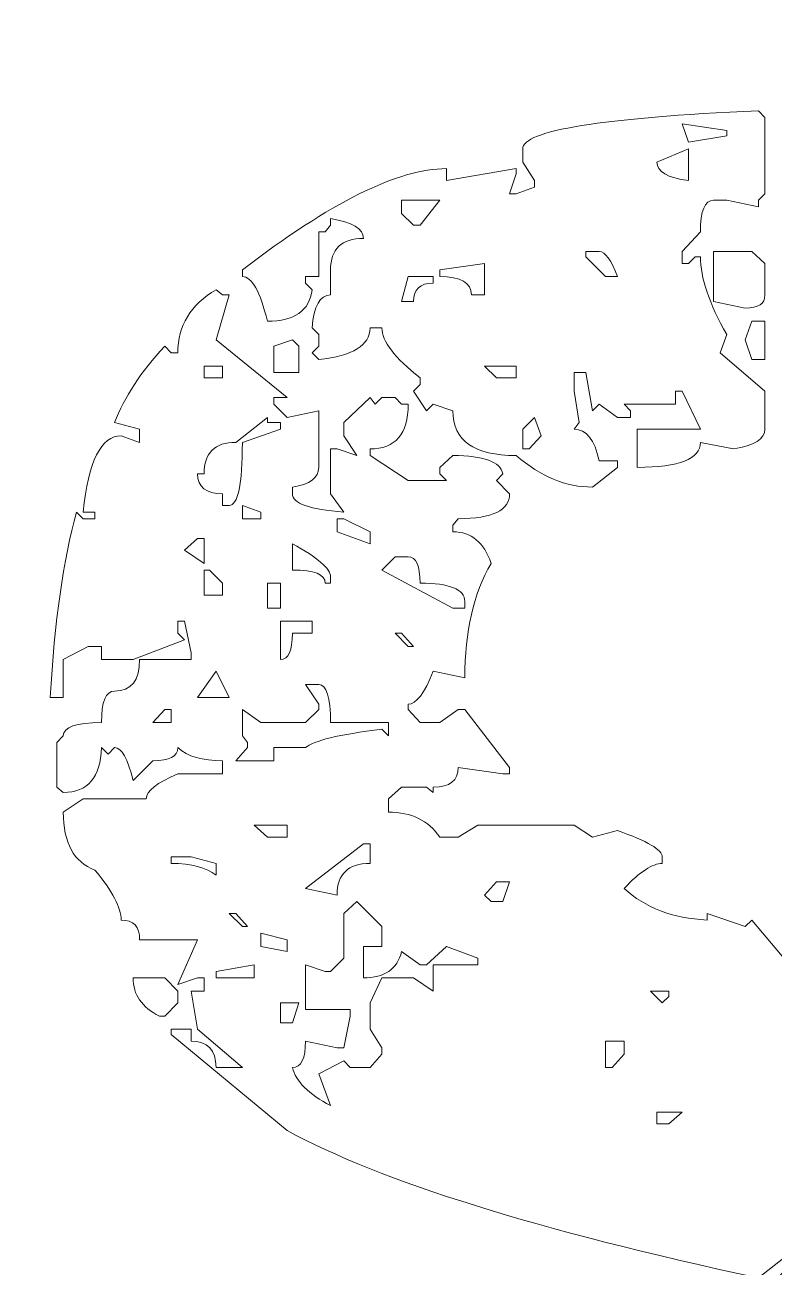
# Model space of a CAD drawing. Header units: centimetres. Extents: x -162 to 162, y -134 to 134.
# Drawn here: x 49.785 to 50.0482, y -28.6827 to -28.2461 of the extents above; entities that cross this region are included whole.
import ezdxf

# ---------------------------------------------------------------- set-up
doc = ezdxf.new("R2010")
doc.units = ezdxf.units.CM
doc.header["$MEASUREMENT"] = 0
doc.layers.add('Capa 1', color=7, linetype='Continuous')
doc.layers.add('GUIDE', color=7, linetype='Continuous')

msp = doc.modelspace()

# ---------------------------------------------------------------- linework, layer by layer
at = {"layer": 'Capa 1', "lineweight": 9}
msp.add_open_spline([(39.49747, -30.2568), (39.49747, -30.2568), (49.20983, -30.2568), (49.20983, -30.2568), (49.20983, -30.2568), (49.20983, -29.8733), (49.20983, -29.8733), (49.20983, -29.8733), (50.06557, -29.8733), (50.06557, -29.8733), (50.06557, -29.8733), (50.06557, -30.16273), (50.06557, -30.16273), (50.12111, -30.14571), (50.17578, -30.12685), (50.22953, -30.10445), (50.47505, -30.00412), (50.73761, -29.95215), (51.00284, -29.95215), (51.00284, -29.95215), (51.43026, -29.95215), (51.43026, -29.95215), (51.43026, -29.95215), (50.92846, -26.84015), (50.92846, -26.84015), (50.92846, -26.84015), (37.81558, -26.84015), (37.81558, -26.84015), (37.81558, -26.84015), (37.31378, -29.95215), (37.31378, -29.95215), (37.31378, -29.95215), (37.7412, -29.95215), (37.7412, -29.95215), (38.00647, -29.95215), (38.26899, -30.00412), (38.51453, -30.10445), (38.55574, -30.12147), (38.59783, -30.13674), (38.64084, -30.15017), (38.64084, -30.15017), (38.64084, -29.8733), (38.64084, -29.8733), (38.64084, -29.8733), (39.49747, -29.8733), (39.49747, -29.8733), (39.49747, -29.8733), (39.49747, -30.2568), (39.49747, -30.2568)], degree=3, knots=[0, 0, 0, 0, 0.0625, 0.0625, 0.0625, 0.125, 0.125, 0.125, 0.1875, 0.1875, 0.1875, 0.25, 0.25, 0.25, 0.3125, 0.3125, 0.3125, 0.375, 0.375, 0.375, 0.4375, 0.4375, 0.4375, 0.5, 0.5, 0.5, 0.5625, 0.5625, 0.5625, 0.625, 0.625, 0.625, 0.6875, 0.6875, 0.6875, 0.75, 0.75, 0.75, 0.8125, 0.8125, 0.8125, 0.875, 0.875, 0.875, 0.9375, 0.9375, 0.9375, 1, 1, 1, 1], dxfattribs=at)
at = {"layer": 'Capa 1', "color": 2, "lineweight": 9}
for points, knots in [([(49.98437, -28.40859), (49.97512, -28.40859), (49.96618, -28.40489), (49.95755, -28.39749), (49.94276, -28.39749), (49.93536, -28.39225), (49.93536, -28.38177), (49.93536, -28.38177), (49.92842, -28.37945), (49.92842, -28.37945), (49.92842, -28.37945), (49.92611, -28.38177), (49.92611, -28.38177), (49.92611, -28.38177), (49.92148, -28.37483), (49.92148, -28.37483), (49.92148, -28.37483), (49.9238, -28.37252), (49.9238, -28.37252), (49.9238, -28.37252), (49.9238, -28.37021), (49.9238, -28.37021), (49.91486, -28.36312), (49.91039, -28.35726), (49.91039, -28.35263), (49.91039, -28.35263), (49.90622, -28.35263), (49.90622, -28.35263), (49.90622, -28.3588), (49.90021, -28.3625), (49.88819, -28.36373), (49.88819, -28.36373), (49.88588, -28.36142), (49.88588, -28.36142), (49.88588, -28.36142), (49.88819, -28.35911), (49.88819, -28.35911), (49.88819, -28.35911), (49.88819, -28.35495), (49.88819, -28.35495), (49.88819, -28.35495), (49.88588, -28.35263), (49.88588, -28.35263), (49.8865, -28.34493), (49.88865, -28.34107), (49.89235, -28.34107), (49.89235, -28.34107), (49.89235, -28.33229), (49.89235, -28.33229), (49.89235, -28.32489), (49.89621, -28.32119), (49.90391, -28.32119), (49.90391, -28.3178), (49.90006, -28.31549), (49.89235, -28.31425), (49.89235, -28.31425), (49.89235, -28.31657), (49.89235, -28.31657), (49.89235, -28.31657), (49.8905, -28.31888), (49.8905, -28.31888), (49.8905, -28.31888), (49.88819, -28.31888), (49.88819, -28.31888), (49.88819, -28.31888), (49.88819, -28.3346), (49.88819, -28.3346), (49.88819, -28.3346), (49.88357, -28.3346), (49.88357, -28.3346), (49.88357, -28.3346), (49.88357, -28.33691), (49.88357, -28.33691), (49.88357, -28.33691), (49.88588, -28.33922), (49.88588, -28.33922), (49.88495, -28.34662), (49.87971, -28.35032), (49.87016, -28.35032), (49.86769, -28.33984), (49.86476, -28.3346), (49.86137, -28.3346), (49.86137, -28.3346), (49.86137, -28.33229), (49.86137, -28.33229), (49.8922, -28.30855), (49.91609, -28.29668), (49.93304, -28.29668), (49.93304, -28.29668), (49.93304, -28.30084), (49.93304, -28.30084), (49.93304, -28.30084), (49.95755, -28.29668), (49.95755, -28.29668), (49.95755, -28.29668), (49.95755, -28.29853), (49.95755, -28.29853), (49.95755, -28.29853), (49.95524, -28.30547), (49.95524, -28.30547), (49.95524, -28.30547), (49.95755, -28.30547), (49.95755, -28.30547), (49.95755, -28.30547), (49.96403, -28.30316), (49.96403, -28.30316), (49.96403, -28.30316), (49.96403, -28.30084), (49.96403, -28.30084), (49.96403, -28.30084), (49.95986, -28.29437), (49.95986, -28.29437), (49.95986, -28.29437), (49.95986, -28.28975), (49.95986, -28.28975), (49.95986, -28.28327), (49.98745, -28.2788), (50.04264, -28.27634), (50.04264, -28.27634), (50.04495, -28.27865), (50.04495, -28.27865), (50.04495, -28.27865), (50.04495, -28.30547), (50.04495, -28.30547), (50.04495, -28.30547), (50.04264, -28.30778), (50.04264, -28.30778), (50.04264, -28.30778), (50.04264, -28.31009), (50.04264, -28.31009), (50.04264, -28.31009), (50.03154, -28.30778), (50.03154, -28.30778), (50.03154, -28.30778), (50.02691, -28.30778), (50.02691, -28.30778), (50.02383, -28.30778), (50.02229, -28.31148), (50.02229, -28.31888), (50.02229, -28.31888), (50.01582, -28.32581), (50.01582, -28.32581), (50.01582, -28.32581), (50.01582, -28.32998), (50.01582, -28.32998), (50.01582, -28.32998), (50.01813, -28.32998), (50.01813, -28.32998), (50.01813, -28.32998), (50.02044, -28.32766), (50.02044, -28.32766), (50.02044, -28.32766), (50.02229, -28.32766), (50.02229, -28.32766), (50.02229, -28.33506), (50.02537, -28.34416), (50.03154, -28.35495), (50.03154, -28.35495), (50.02923, -28.36142), (50.02923, -28.36142), (50.02923, -28.36142), (50.04495, -28.37483), (50.04495, -28.37483), (50.04495, -28.37483), (50.04495, -28.38824), (50.04495, -28.38824), (50.04495, -28.39163), (50.04125, -28.39394), (50.03385, -28.39518), (50.03385, -28.39518), (50.02229, -28.39286), (50.02229, -28.39286), (50.02229, -28.39872), (50.01489, -28.40165), (50.00009, -28.40165), (50.00009, -28.40165), (50.00009, -28.38824), (50.00009, -28.38824), (50.00009, -28.38824), (50.02229, -28.38824), (50.02229, -28.38824), (50.02229, -28.38824), (50.01582, -28.37483), (50.01582, -28.37483), (50.01582, -28.37483), (50.0135, -28.37483), (50.0135, -28.37483), (50.0135, -28.37483), (50.0135, -28.37945), (50.0135, -28.37945), (50.0135, -28.37945), (49.99547, -28.37945), (49.99547, -28.37945), (49.99547, -28.37945), (49.99778, -28.38177), (49.99778, -28.38177), (49.99778, -28.38177), (49.99778, -28.38408), (49.99778, -28.38408), (49.99778, -28.38408), (49.99316, -28.38408), (49.99316, -28.38408), (49.99316, -28.38408), (49.98668, -28.37945), (49.98668, -28.37945), (49.98668, -28.37945), (49.98437, -28.38177), (49.98437, -28.38177), (49.98437, -28.38177), (49.98206, -28.36836), (49.98206, -28.36836), (49.98206, -28.36836), (49.9779, -28.36836), (49.9779, -28.36836), (49.9779, -28.36836), (49.9779, -28.37483), (49.9779, -28.37483), (49.9779, -28.37483), (49.97975, -28.38593), (49.97975, -28.38593), (49.97975, -28.38593), (49.9779, -28.38824), (49.9779, -28.38824), (49.98221, -28.38824), (49.98514, -28.39194), (49.98668, -28.39934), (49.98668, -28.39934), (49.99316, -28.39934), (49.99316, -28.39934), (49.99316, -28.39934), (49.99316, -28.40165), (49.99316, -28.40165), (49.99316, -28.40165), (49.98437, -28.40859), (49.98437, -28.40859)], [0, 0, 0, 0, 0.012821, 0.012821, 0.012821, 0.025641, 0.025641, 0.025641, 0.038462, 0.038462, 0.038462, 0.051282, 0.051282, 0.051282, 0.064103, 0.064103, 0.064103, 0.076923, 0.076923, 0.076923, 0.089744, 0.089744, 0.089744, 0.102564, 0.102564, 0.102564, 0.115385, 0.115385, 0.115385, 0.128205, 0.128205, 0.128205, 0.141026, 0.141026, 0.141026, 0.153846, 0.153846, 0.153846, 0.166667, 0.166667, 0.166667, 0.179487, 0.179487, 0.179487, 0.192308, 0.192308, 0.192308, 0.205128, 0.205128, 0.205128, 0.217949, 0.217949, 0.217949, 0.230769, 0.230769, 0.230769, 0.24359, 0.24359, 0.24359, 0.25641, 0.25641, 0.25641, 0.269231, 0.269231, 0.269231, 0.282051, 0.282051, 0.282051, 0.294872, 0.294872, 0.294872, 0.307692, 0.307692, 0.307692, 0.320513, 0.320513, 0.320513, 0.333333, 0.333333, 0.333333, 0.346154, 0.346154, 0.346154, 0.358974, 0.358974, 0.358974, 0.371795, 0.371795, 0.371795, 0.384615, 0.384615, 0.384615, 0.397436, 0.397436, 0.397436, 0.410256, 0.410256, 0.410256, 0.423077, 0.423077, 0.423077, 0.435897, 0.435897, 0.435897, 0.448718, 0.448718, 0.448718, 0.461538, 0.461538, 0.461538, 0.474359, 0.474359, 0.474359, 0.487179, 0.487179, 0.487179, 0.5, 0.5, 0.5, 0.512821, 0.512821, 0.512821, 0.525641, 0.525641, 0.525641, 0.538462, 0.538462, 0.538462, 0.551282, 0.551282, 0.551282, 0.564103, 0.564103, 0.564103, 0.576923, 0.576923, 0.576923, 0.589744, 0.589744, 0.589744, 0.602564, 0.602564, 0.602564, 0.615385, 0.615385, 0.615385, 0.628205, 0.628205, 0.628205, 0.641026, 0.641026, 0.641026, 0.653846, 0.653846, 0.653846, 0.666667, 0.666667, 0.666667, 0.679487, 0.679487, 0.679487, 0.692308, 0.692308, 0.692308, 0.705128, 0.705128, 0.705128, 0.717949, 0.717949, 0.717949, 0.730769, 0.730769, 0.730769, 0.74359, 0.74359, 0.74359, 0.75641, 0.75641, 0.75641, 0.769231, 0.769231, 0.769231, 0.782051, 0.782051, 0.782051, 0.794872, 0.794872, 0.794872, 0.807692, 0.807692, 0.807692, 0.820513, 0.820513, 0.820513, 0.833333, 0.833333, 0.833333, 0.846154, 0.846154, 0.846154, 0.858974, 0.858974, 0.858974, 0.871795, 0.871795, 0.871795, 0.884615, 0.884615, 0.884615, 0.897436, 0.897436, 0.897436, 0.910256, 0.910256, 0.910256, 0.923077, 0.923077, 0.923077, 0.935897, 0.935897, 0.935897, 0.948718, 0.948718, 0.948718, 0.961538, 0.961538, 0.961538, 0.974359, 0.974359, 0.974359, 0.987179, 0.987179, 0.987179, 1, 1, 1, 1]), ([(50.03154, -28.28512), (50.03154, -28.28512), (50.03154, -28.28327), (50.03154, -28.28327), (50.03154, -28.28327), (50.01582, -28.28096), (50.01582, -28.28096), (50.01582, -28.28096), (50.01813, -28.28743), (50.01813, -28.28743), (50.01813, -28.28743), (50.03154, -28.28512), (50.03154, -28.28512)], [0, 0, 0, 0, 0.25, 0.25, 0.25, 0.5, 0.5, 0.5, 0.75, 0.75, 0.75, 1, 1, 1, 1]), ([(50.01813, -28.30084), (50.01813, -28.30084), (50.01813, -28.28975), (50.01813, -28.28975), (50.01813, -28.28975), (50.00703, -28.29437), (50.00703, -28.29437), (50.00703, -28.29776), (50.01073, -28.29992), (50.01813, -28.30084)], [0, 0, 0, 0, 0.333333, 0.333333, 0.333333, 0.666667, 0.666667, 0.666667, 1, 1, 1, 1]), ([(49.93073, -28.30778), (49.93073, -28.30778), (49.91732, -28.30778), (49.91732, -28.30778), (49.91732, -28.30778), (49.91732, -28.3124), (49.91732, -28.3124), (49.91732, -28.3124), (49.92148, -28.31657), (49.92148, -28.31657), (49.92148, -28.31657), (49.9238, -28.31657), (49.9238, -28.31657), (49.9238, -28.31657), (49.93073, -28.30778), (49.93073, -28.30778)], [0, 0, 0, 0, 0.2, 0.2, 0.2, 0.4, 0.4, 0.4, 0.6, 0.6, 0.6, 0.8, 0.8, 0.8, 1, 1, 1, 1]), ([(49.99316, -28.3346), (49.991, -28.32874), (49.98884, -28.32581), (49.98668, -28.32581), (49.98668, -28.32581), (49.98206, -28.32581), (49.98206, -28.32581), (49.98206, -28.32581), (49.98206, -28.32766), (49.98206, -28.32766), (49.98206, -28.32766), (49.989, -28.3346), (49.989, -28.3346), (49.989, -28.3346), (49.99316, -28.3346), (49.99316, -28.3346)], [0, 0, 0, 0, 0.2, 0.2, 0.2, 0.4, 0.4, 0.4, 0.6, 0.6, 0.6, 0.8, 0.8, 0.8, 1, 1, 1, 1]), ([(50.03801, -28.3457), (50.03801, -28.3457), (50.02691, -28.34339), (50.02691, -28.34339), (50.02691, -28.34339), (50.02691, -28.32581), (50.02691, -28.32581), (50.02691, -28.32581), (50.04032, -28.32581), (50.04032, -28.32581), (50.04032, -28.32581), (50.04495, -28.32998), (50.04495, -28.32998), (50.04495, -28.32998), (50.04495, -28.34107), (50.04495, -28.34107), (50.04495, -28.34416), (50.04264, -28.3457), (50.03801, -28.3457)], [0, 0, 0, 0, 0.166667, 0.166667, 0.166667, 0.333333, 0.333333, 0.333333, 0.5, 0.5, 0.5, 0.666667, 0.666667, 0.666667, 0.833333, 0.833333, 0.833333, 1, 1, 1, 1]), ([(49.94645, -28.34107), (49.94645, -28.34107), (49.94645, -28.32998), (49.94645, -28.32998), (49.94645, -28.32998), (49.93073, -28.33229), (49.93073, -28.33229), (49.93073, -28.33229), (49.93073, -28.3346), (49.93073, -28.3346), (49.93813, -28.3346), (49.94183, -28.33676), (49.94183, -28.34107), (49.94183, -28.34107), (49.94645, -28.34107), (49.94645, -28.34107)], [0, 0, 0, 0, 0.2, 0.2, 0.2, 0.4, 0.4, 0.4, 0.6, 0.6, 0.6, 0.8, 0.8, 0.8, 1, 1, 1, 1]), ([(49.92148, -28.34339), (49.92148, -28.33907), (49.9238, -28.33691), (49.92842, -28.33691), (49.92842, -28.33691), (49.92842, -28.3346), (49.92842, -28.3346), (49.92842, -28.3346), (49.91963, -28.3346), (49.91963, -28.3346), (49.91963, -28.3346), (49.91732, -28.34339), (49.91732, -28.34339), (49.91732, -28.34339), (49.92148, -28.34339), (49.92148, -28.34339)], [0, 0, 0, 0, 0.2, 0.2, 0.2, 0.4, 0.4, 0.4, 0.6, 0.6, 0.6, 0.8, 0.8, 0.8, 1, 1, 1, 1]), ([(50.06946, -28.93943), (50.06946, -28.93943), (50.06714, -28.93712), (50.06714, -28.93712), (50.06714, -28.93712), (50.06714, -28.82753), (50.06714, -28.82753), (50.06714, -28.82414), (50.08518, -28.82105), (50.12125, -28.81828), (50.1197, -28.82383), (50.11446, -28.82768), (50.10552, -28.82984), (50.10552, -28.82984), (50.09627, -28.82753), (50.09627, -28.82753), (50.09627, -28.82753), (50.09211, -28.82753), (50.09211, -28.82753), (50.09211, -28.82753), (50.09211, -28.83169), (50.09211, -28.83169), (50.09211, -28.83169), (50.11662, -28.83169), (50.11662, -28.83169), (50.11662, -28.83169), (50.11662, -28.82753), (50.11662, -28.82753), (50.11662, -28.82753), (50.13234, -28.82753), (50.13234, -28.82753), (50.13234, -28.82753), (50.13003, -28.81643), (50.13003, -28.81643), (50.15253, -28.8004), (50.16379, -28.78761), (50.16379, -28.77805), (50.16379, -28.77805), (50.16564, -28.76695), (50.16564, -28.76695), (50.16564, -28.76695), (50.16564, -28.75354), (50.16564, -28.75354), (50.16564, -28.72302), (50.12756, -28.70129), (50.05142, -28.68834), (50.05142, -28.68834), (50.04957, -28.68649), (50.04957, -28.68649), (50.04957, -28.68649), (50.05142, -28.68418), (50.05142, -28.68418), (50.05142, -28.68418), (50.05142, -28.67956), (50.05142, -28.67956), (50.05142, -28.67956), (50.04264, -28.68649), (50.04264, -28.68649), (49.96526, -28.66985), (49.91008, -28.65258), (49.87709, -28.6347), (49.87709, -28.6347), (49.8364, -28.60095), (49.8364, -28.60095), (49.8364, -28.60095), (49.8364, -28.5991), (49.8364, -28.5991), (49.8364, -28.5991), (49.84334, -28.5991), (49.84334, -28.5991), (49.84334, -28.5991), (49.84334, -28.60326), (49.84334, -28.60326), (49.84919, -28.60326), (49.85212, -28.60634), (49.85212, -28.61251), (49.85212, -28.61251), (49.86137, -28.61251), (49.86137, -28.61251), (49.86137, -28.61251), (49.84565, -28.5991), (49.84565, -28.5991), (49.84565, -28.5991), (49.84334, -28.58569), (49.84334, -28.58569), (49.84334, -28.58569), (49.84796, -28.58569), (49.84796, -28.58569), (49.84796, -28.58569), (49.84796, -28.58106), (49.84796, -28.58106), (49.84796, -28.58106), (49.84565, -28.58106), (49.84565, -28.58106), (49.84565, -28.58106), (49.83871, -28.58338), (49.83871, -28.58338), (49.83871, -28.58338), (49.84565, -28.56765), (49.84565, -28.56765), (49.84565, -28.56765), (49.8253, -28.56765), (49.8253, -28.56765), (49.8253, -28.56303), (49.82315, -28.56072), (49.81883, -28.56072), (49.81883, -28.5564), (49.81575, -28.55054), (49.80958, -28.54315), (49.80218, -28.54037), (49.79848, -28.53359), (49.79848, -28.5228), (49.79848, -28.5228), (49.80542, -28.51818), (49.80542, -28.51818), (49.80542, -28.51818), (49.82762, -28.51818), (49.82762, -28.51818), (49.82762, -28.5154), (49.83131, -28.51247), (49.83871, -28.50939), (49.83871, -28.50939), (49.85444, -28.50939), (49.85444, -28.50939), (49.85444, -28.50939), (49.85444, -28.50477), (49.85444, -28.50477), (49.84734, -28.50477), (49.8421, -28.50322), (49.83871, -28.50014), (49.83871, -28.50322), (49.83578, -28.50477), (49.82993, -28.50477), (49.82993, -28.50477), (49.82299, -28.5117), (49.82299, -28.5117), (49.82114, -28.504), (49.81898, -28.50014), (49.81652, -28.50014), (49.81652, -28.50014), (49.81421, -28.50245), (49.81421, -28.50245), (49.81421, -28.50245), (49.81189, -28.50014), (49.81189, -28.50014), (49.81159, -28.51062), (49.80712, -28.51586), (49.79848, -28.51586), (49.79848, -28.51586), (49.79617, -28.51401), (49.79617, -28.51401), (49.79617, -28.51401), (49.79617, -28.49829), (49.79617, -28.49829), (49.79617, -28.49829), (49.79848, -28.49598), (49.79848, -28.49598), (49.79848, -28.4929), (49.80295, -28.49136), (49.81189, -28.49136), (49.81189, -28.48396), (49.81343, -28.48026), (49.81652, -28.48026), (49.82237, -28.48026), (49.8253, -28.47656), (49.8253, -28.46916), (49.8253, -28.46916), (49.84334, -28.46916), (49.84334, -28.46916), (49.84334, -28.46916), (49.84334, -28.46685), (49.84334, -28.46685), (49.84334, -28.46685), (49.84103, -28.45575), (49.84103, -28.45575), (49.84103, -28.45575), (49.83871, -28.45575), (49.83871, -28.45575), (49.83871, -28.45575), (49.83871, -28.45991), (49.83871, -28.45991), (49.83871, -28.45991), (49.84103, -28.46222), (49.84103, -28.46222), (49.84103, -28.46222), (49.82299, -28.46916), (49.82299, -28.46916), (49.82299, -28.46916), (49.81189, -28.46916), (49.81189, -28.46916), (49.81189, -28.46916), (49.81189, -28.46454), (49.81189, -28.46454), (49.81189, -28.46454), (49.80727, -28.46454), (49.80727, -28.46454), (49.80727, -28.46454), (49.79848, -28.46916), (49.79848, -28.46916), (49.79848, -28.46916), (49.79848, -28.48257), (49.79848, -28.48257), (49.79848, -28.48257), (49.79386, -28.48257), (49.79386, -28.48257), (49.7954, -28.45575), (49.79848, -28.43402), (49.80311, -28.41737), (49.80311, -28.41737), (49.80542, -28.41968), (49.80542, -28.41968), (49.80542, -28.41968), (49.80958, -28.41968), (49.80958, -28.41968), (49.80958, -28.41968), (49.80958, -28.41737), (49.80958, -28.41737), (49.80958, -28.41737), (49.80542, -28.41737), (49.80542, -28.41737), (49.80727, -28.39949), (49.81174, -28.39055), (49.81883, -28.39055), (49.81883, -28.39055), (49.8253, -28.39286), (49.8253, -28.39286), (49.8253, -28.39286), (49.8253, -28.38824), (49.8253, -28.38824), (49.8253, -28.38824), (49.81652, -28.38593), (49.81652, -28.38593), (49.81991, -28.37699), (49.82577, -28.36805), (49.83409, -28.35911), (49.83409, -28.35911), (49.8364, -28.36142), (49.8364, -28.36142), (49.8364, -28.36142), (49.83871, -28.36142), (49.83871, -28.36142), (49.83871, -28.35186), (49.84318, -28.34446), (49.85212, -28.33922), (49.85212, -28.33922), (49.85444, -28.34107), (49.85444, -28.34107), (49.85444, -28.34107), (49.85675, -28.34107), (49.85675, -28.34107), (49.85675, -28.34107), (49.85212, -28.3568), (49.85212, -28.3568), (49.85212, -28.3568), (49.87709, -28.37714), (49.87709, -28.37714), (49.87709, -28.37714), (49.87247, -28.37714), (49.87247, -28.37714), (49.87247, -28.37714), (49.87247, -28.37945), (49.87247, -28.37945), (49.87247, -28.37945), (49.87709, -28.38408), (49.87709, -28.38408), (49.87709, -28.38408), (49.88819, -28.38177), (49.88819, -28.38177), (49.88819, -28.38177), (49.88819, -28.40165), (49.88819, -28.40165), (49.88819, -28.40535), (49.88511, -28.40766), (49.87894, -28.40859), (49.87894, -28.40859), (49.87894, -28.4109), (49.87894, -28.4109), (49.87894, -28.41429), (49.88495, -28.41645), (49.89698, -28.41737), (49.89698, -28.41737), (49.89235, -28.4109), (49.89235, -28.4109), (49.89235, -28.4109), (49.89235, -28.39518), (49.89235, -28.39518), (49.89235, -28.39518), (49.89466, -28.39518), (49.89466, -28.39518), (49.89466, -28.39518), (49.9016, -28.39749), (49.9016, -28.39749), (49.9016, -28.39749), (49.89698, -28.39055), (49.89698, -28.39055), (49.89698, -28.39055), (49.89698, -28.38593), (49.89698, -28.38593), (49.89698, -28.38593), (49.90622, -28.37714), (49.90622, -28.37714), (49.90622, -28.37714), (49.90807, -28.37945), (49.90807, -28.37945), (49.90807, -28.37945), (49.91039, -28.37714), (49.91039, -28.37714), (49.91039, -28.37714), (49.91501, -28.37714), (49.91501, -28.37714), (49.91501, -28.37714), (49.91732, -28.37945), (49.91732, -28.37945), (49.91732, -28.37945), (49.91963, -28.37945), (49.91963, -28.37945), (49.91963, -28.38993), (49.91516, -28.39518), (49.90622, -28.39518), (49.90622, -28.39518), (49.90622, -28.39749), (49.90622, -28.39749), (49.90622, -28.39749), (49.91963, -28.40627), (49.91963, -28.40627), (49.91963, -28.40627), (49.93304, -28.40627), (49.93304, -28.40627), (49.93304, -28.40627), (49.93073, -28.40396), (49.93073, -28.40396), (49.93073, -28.40396), (49.93073, -28.40165), (49.93073, -28.40165), (49.93073, -28.40165), (49.93536, -28.39749), (49.93536, -28.39749), (49.94615, -28.39749), (49.952, -28.39965), (49.95293, -28.40396), (49.95293, -28.40396), (49.95062, -28.40627), (49.95062, -28.40627), (49.95062, -28.40627), (49.95524, -28.4109), (49.95524, -28.4109), (49.95524, -28.41675), (49.94923, -28.41968), (49.93721, -28.41968), (49.93721, -28.41968), (49.93536, -28.422), (49.93536, -28.422), (49.93536, -28.422), (49.93536, -28.42431), (49.93536, -28.42431), (49.94183, -28.42431), (49.9463, -28.42801), (49.94877, -28.43541), (49.9426, -28.44589), (49.93952, -28.4593), (49.93952, -28.47563), (49.93952, -28.47563), (49.92842, -28.47332), (49.92842, -28.47332), (49.92534, -28.48103), (49.92241, -28.48488), (49.91963, -28.48488), (49.91963, -28.48488), (49.91963, -28.48673), (49.91963, -28.48673), (49.91963, -28.48673), (49.9238, -28.49136), (49.9238, -28.49136), (49.9238, -28.49136), (49.93073, -28.49136), (49.93073, -28.49136), (49.93073, -28.49136), (49.93721, -28.48673), (49.93721, -28.48673), (49.93721, -28.48673), (49.93952, -28.48673), (49.93952, -28.48673), (49.93952, -28.48673), (49.95524, -28.50708), (49.95524, -28.50708), (49.95524, -28.50708), (49.95524, -28.50939), (49.95524, -28.50939), (49.95524, -28.50939), (49.95293, -28.50939), (49.95293, -28.50939), (49.95293, -28.50939), (49.93721, -28.50708), (49.93721, -28.50708), (49.93721, -28.5117), (49.93428, -28.51401), (49.92842, -28.51401), (49.92842, -28.51401), (49.92842, -28.51586), (49.92842, -28.51586), (49.92842, -28.51586), (49.92611, -28.51401), (49.92611, -28.51401), (49.92611, -28.51401), (49.91732, -28.51401), (49.91732, -28.51401), (49.91732, -28.51401), (49.9127, -28.51818), (49.9127, -28.51818), (49.9127, -28.51818), (49.9127, -28.5228), (49.9127, -28.5228), (49.92071, -28.5228), (49.92672, -28.52573), (49.93073, -28.53159), (49.93073, -28.53159), (49.93721, -28.53159), (49.93721, -28.53159), (49.93721, -28.53159), (49.94414, -28.52742), (49.94414, -28.52742), (49.94414, -28.52742), (49.9779, -28.52742), (49.9779, -28.52742), (49.9779, -28.52742), (49.98437, -28.53159), (49.98437, -28.53159), (49.98437, -28.53159), (49.99316, -28.52927), (49.99316, -28.52927), (50.00364, -28.53297), (50.00888, -28.53606), (50.00888, -28.53852), (50.00888, -28.53852), (50.00888, -28.54083), (50.00888, -28.54083), (50.00549, -28.54083), (50.00102, -28.54376), (49.99547, -28.54962), (50.00287, -28.5564), (50.01258, -28.5601), (50.0246, -28.56072), (50.0246, -28.56072), (50.0246, -28.55841), (50.0246, -28.55841), (50.0246, -28.55841), (50.03801, -28.56303), (50.03801, -28.56303), (50.03801, -28.56303), (50.04032, -28.56072), (50.04032, -28.56072), (50.04032, -28.56072), (50.06298, -28.58754), (50.06298, -28.58754), (50.06606, -28.5786), (50.07192, -28.57413), (50.08055, -28.57413), (50.08055, -28.5692), (50.08579, -28.5655), (50.09627, -28.56303), (50.09627, -28.56303), (50.09627, -28.55841), (50.09627, -28.55841), (50.09627, -28.55841), (50.10552, -28.55841), (50.10552, -28.55841), (50.2427, -28.58153), (50.3113, -28.64364), (50.3113, -28.74476), (50.3113, -28.74476), (50.3113, -28.75354), (50.3113, -28.75354), (50.3113, -28.85743), (50.24409, -28.91862), (50.10968, -28.93712), (50.10968, -28.93712), (50.06946, -28.93943), (50.06946, -28.93943)], [0, 0, 0, 0, 0.006289, 0.006289, 0.006289, 0.012579, 0.012579, 0.012579, 0.018868, 0.018868, 0.018868, 0.025157, 0.025157, 0.025157, 0.031447, 0.031447, 0.031447, 0.037736, 0.037736, 0.037736, 0.044025, 0.044025, 0.044025, 0.050314, 0.050314, 0.050314, 0.056604, 0.056604, 0.056604, 0.062893, 0.062893, 0.062893, 0.069182, 0.069182, 0.069182, 0.075472, 0.075472, 0.075472, 0.081761, 0.081761, 0.081761, 0.08805, 0.08805, 0.08805, 0.09434, 0.09434, 0.09434, 0.100629, 0.100629, 0.100629, 0.106918, 0.106918, 0.106918, 0.113208, 0.113208, 0.113208, 0.119497, 0.119497, 0.119497, 0.125786, 0.125786, 0.125786, 0.132075, 0.132075, 0.132075, 0.138365, 0.138365, 0.138365, 0.144654, 0.144654, 0.144654, 0.150943, 0.150943, 0.150943, 0.157233, 0.157233, 0.157233, 0.163522, 0.163522, 0.163522, 0.169811, 0.169811, 0.169811, 0.176101, 0.176101, 0.176101, 0.18239, 0.18239, 0.18239, 0.188679, 0.188679, 0.188679, 0.194969, 0.194969, 0.194969, 0.201258, 0.201258, 0.201258, 0.207547, 0.207547, 0.207547, 0.213836, 0.213836, 0.213836, 0.220126, 0.220126, 0.220126, 0.226415, 0.226415, 0.226415, 0.232704, 0.232704, 0.232704, 0.238994, 0.238994, 0.238994, 0.245283, 0.245283, 0.245283, 0.251572, 0.251572, 0.251572, 0.257862, 0.257862, 0.257862, 0.264151, 0.264151, 0.264151, 0.27044, 0.27044, 0.27044, 0.27673, 0.27673, 0.27673, 0.283019, 0.283019, 0.283019, 0.289308, 0.289308, 0.289308, 0.295597, 0.295597, 0.295597, 0.301887, 0.301887, 0.301887, 0.308176, 0.308176, 0.308176, 0.314465, 0.314465, 0.314465, 0.320755, 0.320755, 0.320755, 0.327044, 0.327044, 0.327044, 0.333333, 0.333333, 0.333333, 0.339623, 0.339623, 0.339623, 0.345912, 0.345912, 0.345912, 0.352201, 0.352201, 0.352201, 0.358491, 0.358491, 0.358491, 0.36478, 0.36478, 0.36478, 0.371069, 0.371069, 0.371069, 0.377358, 0.377358, 0.377358, 0.383648, 0.383648, 0.383648, 0.389937, 0.389937, 0.389937, 0.396226, 0.396226, 0.396226, 0.402516, 0.402516, 0.402516, 0.408805, 0.408805, 0.408805, 0.415094, 0.415094, 0.415094, 0.421384, 0.421384, 0.421384, 0.427673, 0.427673, 0.427673, 0.433962, 0.433962, 0.433962, 0.440252, 0.440252, 0.440252, 0.446541, 0.446541, 0.446541, 0.45283, 0.45283, 0.45283, 0.459119, 0.459119, 0.459119, 0.465409, 0.465409, 0.465409, 0.471698, 0.471698, 0.471698, 0.477987, 0.477987, 0.477987, 0.484277, 0.484277, 0.484277, 0.490566, 0.490566, 0.490566, 0.496855, 0.496855, 0.496855, 0.503145, 0.503145, 0.503145, 0.509434, 0.509434, 0.509434, 0.515723, 0.515723, 0.515723, 0.522013, 0.522013, 0.522013, 0.528302, 0.528302, 0.528302, 0.534591, 0.534591, 0.534591, 0.540881, 0.540881, 0.540881, 0.54717, 0.54717, 0.54717, 0.553459, 0.553459, 0.553459, 0.559748, 0.559748, 0.559748, 0.566038, 0.566038, 0.566038, 0.572327, 0.572327, 0.572327, 0.578616, 0.578616, 0.578616, 0.584906, 0.584906, 0.584906, 0.591195, 0.591195, 0.591195, 0.597484, 0.597484, 0.597484, 0.603774, 0.603774, 0.603774, 0.610063, 0.610063, 0.610063, 0.616352, 0.616352, 0.616352, 0.622642, 0.622642, 0.622642, 0.628931, 0.628931, 0.628931, 0.63522, 0.63522, 0.63522, 0.641509, 0.641509, 0.641509, 0.647799, 0.647799, 0.647799, 0.654088, 0.654088, 0.654088, 0.660377, 0.660377, 0.660377, 0.666667, 0.666667, 0.666667, 0.672956, 0.672956, 0.672956, 0.679245, 0.679245, 0.679245, 0.685535, 0.685535, 0.685535, 0.691824, 0.691824, 0.691824, 0.698113, 0.698113, 0.698113, 0.704403, 0.704403, 0.704403, 0.710692, 0.710692, 0.710692, 0.716981, 0.716981, 0.716981, 0.72327, 0.72327, 0.72327, 0.72956, 0.72956, 0.72956, 0.735849, 0.735849, 0.735849, 0.742138, 0.742138, 0.742138, 0.748428, 0.748428, 0.748428, 0.754717, 0.754717, 0.754717, 0.761006, 0.761006, 0.761006, 0.767296, 0.767296, 0.767296, 0.773585, 0.773585, 0.773585, 0.779874, 0.779874, 0.779874, 0.786164, 0.786164, 0.786164, 0.792453, 0.792453, 0.792453, 0.798742, 0.798742, 0.798742, 0.805031, 0.805031, 0.805031, 0.811321, 0.811321, 0.811321, 0.81761, 0.81761, 0.81761, 0.823899, 0.823899, 0.823899, 0.830189, 0.830189, 0.830189, 0.836478, 0.836478, 0.836478, 0.842767, 0.842767, 0.842767, 0.849057, 0.849057, 0.849057, 0.855346, 0.855346, 0.855346, 0.861635, 0.861635, 0.861635, 0.867925, 0.867925, 0.867925, 0.874214, 0.874214, 0.874214, 0.880503, 0.880503, 0.880503, 0.886792, 0.886792, 0.886792, 0.893082, 0.893082, 0.893082, 0.899371, 0.899371, 0.899371, 0.90566, 0.90566, 0.90566, 0.91195, 0.91195, 0.91195, 0.918239, 0.918239, 0.918239, 0.924528, 0.924528, 0.924528, 0.930818, 0.930818, 0.930818, 0.937107, 0.937107, 0.937107, 0.943396, 0.943396, 0.943396, 0.949686, 0.949686, 0.949686, 0.955975, 0.955975, 0.955975, 0.962264, 0.962264, 0.962264, 0.968553, 0.968553, 0.968553, 0.974843, 0.974843, 0.974843, 0.981132, 0.981132, 0.981132, 0.987421, 0.987421, 0.987421, 0.993711, 0.993711, 0.993711, 1, 1, 1, 1]), ([(50.04495, -28.36373), (50.04495, -28.36373), (50.04032, -28.36373), (50.04032, -28.36373), (50.04032, -28.36373), (50.03801, -28.3568), (50.03801, -28.3568), (50.03801, -28.3568), (50.04032, -28.35032), (50.04032, -28.35032), (50.04032, -28.35032), (50.04495, -28.35032), (50.04495, -28.35032), (50.04495, -28.35032), (50.04495, -28.36373), (50.04495, -28.36373)], [0, 0, 0, 0, 0.2, 0.2, 0.2, 0.4, 0.4, 0.4, 0.6, 0.6, 0.6, 0.8, 0.8, 0.8, 1, 1, 1, 1]), ([(49.88125, -28.36836), (49.88125, -28.36836), (49.87247, -28.36836), (49.87247, -28.36836), (49.87247, -28.36836), (49.87247, -28.35911), (49.87247, -28.35911), (49.87247, -28.35911), (49.87894, -28.3568), (49.87894, -28.3568), (49.87894, -28.3568), (49.88125, -28.35911), (49.88125, -28.35911), (49.88125, -28.35911), (49.88125, -28.36836), (49.88125, -28.36836)], [0, 0, 0, 0, 0.2, 0.2, 0.2, 0.4, 0.4, 0.4, 0.6, 0.6, 0.6, 0.8, 0.8, 0.8, 1, 1, 1, 1]), ([(49.85444, -28.37021), (49.85444, -28.37021), (49.85444, -28.36604), (49.85444, -28.36604), (49.85444, -28.36604), (49.84796, -28.36604), (49.84796, -28.36604), (49.84796, -28.36604), (49.84796, -28.37021), (49.84796, -28.37021), (49.84796, -28.37021), (49.85444, -28.37021), (49.85444, -28.37021)], [0, 0, 0, 0, 0.25, 0.25, 0.25, 0.5, 0.5, 0.5, 0.75, 0.75, 0.75, 1, 1, 1, 1]), ([(49.95755, -28.37021), (49.95755, -28.37021), (49.95755, -28.36604), (49.95755, -28.36604), (49.95755, -28.36604), (49.94645, -28.36604), (49.94645, -28.36604), (49.94645, -28.36604), (49.95062, -28.37021), (49.95062, -28.37021), (49.95062, -28.37021), (49.95755, -28.37021), (49.95755, -28.37021)], [0, 0, 0, 0, 0.25, 0.25, 0.25, 0.5, 0.5, 0.5, 0.75, 0.75, 0.75, 1, 1, 1, 1]), ([(49.87478, -28.38824), (49.87478, -28.38824), (49.87478, -28.38593), (49.87478, -28.38593), (49.87478, -28.38593), (49.87016, -28.38593), (49.87016, -28.38593), (49.87016, -28.38593), (49.87016, -28.38408), (49.87016, -28.38408), (49.87016, -28.38408), (49.85906, -28.39286), (49.85906, -28.39286), (49.85166, -28.39286), (49.84796, -28.39656), (49.84796, -28.40396), (49.84796, -28.40396), (49.84565, -28.40396), (49.84565, -28.40396), (49.84565, -28.40859), (49.84858, -28.4109), (49.85444, -28.4109), (49.85444, -28.4109), (49.85444, -28.41506), (49.85444, -28.41506), (49.85444, -28.41506), (49.85675, -28.41506), (49.85675, -28.41506), (49.85983, -28.41506), (49.86137, -28.40766), (49.86137, -28.39286), (49.86137, -28.39286), (49.87478, -28.38824), (49.87478, -28.38824)], [0, 0, 0, 0, 0.090909, 0.090909, 0.090909, 0.181818, 0.181818, 0.181818, 0.272727, 0.272727, 0.272727, 0.363636, 0.363636, 0.363636, 0.454545, 0.454545, 0.454545, 0.545455, 0.545455, 0.545455, 0.636364, 0.636364, 0.636364, 0.727273, 0.727273, 0.727273, 0.818182, 0.818182, 0.818182, 0.909091, 0.909091, 0.909091, 1, 1, 1, 1]), ([(49.96634, -28.39055), (49.96634, -28.39055), (49.96403, -28.38408), (49.96403, -28.38408), (49.96403, -28.38408), (49.95986, -28.38824), (49.95986, -28.38824), (49.95986, -28.38824), (49.95986, -28.39518), (49.95986, -28.39518), (49.95986, -28.39518), (49.96218, -28.39518), (49.96218, -28.39518), (49.96218, -28.39518), (49.96634, -28.39055), (49.96634, -28.39055)], [0, 0, 0, 0, 0.2, 0.2, 0.2, 0.4, 0.4, 0.4, 0.6, 0.6, 0.6, 0.8, 0.8, 0.8, 1, 1, 1, 1]), ([(49.86784, -28.41968), (49.86784, -28.41968), (49.86784, -28.41737), (49.86784, -28.41737), (49.86784, -28.41737), (49.86137, -28.41506), (49.86137, -28.41506), (49.86137, -28.41506), (49.86137, -28.41968), (49.86137, -28.41968), (49.86137, -28.41968), (49.86784, -28.41968), (49.86784, -28.41968)], [0, 0, 0, 0, 0.25, 0.25, 0.25, 0.5, 0.5, 0.5, 0.75, 0.75, 0.75, 1, 1, 1, 1]), ([(49.90622, -28.42847), (49.90622, -28.42847), (49.90622, -28.42431), (49.90622, -28.42431), (49.90622, -28.42431), (49.89698, -28.41968), (49.89698, -28.41968), (49.89698, -28.41968), (49.89466, -28.41968), (49.89466, -28.41968), (49.89466, -28.41968), (49.89466, -28.42431), (49.89466, -28.42431), (49.89466, -28.42431), (49.90622, -28.42847), (49.90622, -28.42847)], [0, 0, 0, 0, 0.2, 0.2, 0.2, 0.4, 0.4, 0.4, 0.6, 0.6, 0.6, 0.8, 0.8, 0.8, 1, 1, 1, 1]), ([(49.84796, -28.43541), (49.84796, -28.43541), (49.84796, -28.42662), (49.84796, -28.42662), (49.84796, -28.42662), (49.84565, -28.42662), (49.84565, -28.42662), (49.84565, -28.42662), (49.84103, -28.43078), (49.84103, -28.43078), (49.84103, -28.43078), (49.84796, -28.43541), (49.84796, -28.43541)], [0, 0, 0, 0, 0.25, 0.25, 0.25, 0.5, 0.5, 0.5, 0.75, 0.75, 0.75, 1, 1, 1, 1]), ([(49.89235, -28.44234), (49.89235, -28.44234), (49.89235, -28.44003), (49.89235, -28.44003), (49.89235, -28.43725), (49.88788, -28.4334), (49.87894, -28.42847), (49.87894, -28.42847), (49.87894, -28.43772), (49.87894, -28.43772), (49.88665, -28.43772), (49.8905, -28.43926), (49.8905, -28.44234), (49.8905, -28.44234), (49.89235, -28.44234), (49.89235, -28.44234)], [0, 0, 0, 0, 0.2, 0.2, 0.2, 0.4, 0.4, 0.4, 0.6, 0.6, 0.6, 0.8, 0.8, 0.8, 1, 1, 1, 1]), ([(49.93952, -28.45113), (49.93952, -28.45113), (49.93952, -28.44881), (49.93952, -28.44881), (49.93952, -28.4445), (49.93428, -28.44234), (49.9238, -28.44234), (49.9238, -28.43618), (49.92241, -28.43309), (49.91963, -28.43309), (49.91963, -28.43309), (49.91501, -28.43309), (49.91501, -28.43309), (49.91501, -28.43309), (49.91039, -28.43772), (49.91039, -28.43772), (49.91039, -28.43772), (49.93536, -28.45113), (49.93536, -28.45113), (49.93536, -28.45113), (49.93952, -28.45113), (49.93952, -28.45113)], [0, 0, 0, 0, 0.142857, 0.142857, 0.142857, 0.285714, 0.285714, 0.285714, 0.428571, 0.428571, 0.428571, 0.571429, 0.571429, 0.571429, 0.714286, 0.714286, 0.714286, 0.857143, 0.857143, 0.857143, 1, 1, 1, 1]), ([(49.85444, -28.4465), (49.85444, -28.4465), (49.85444, -28.44234), (49.85444, -28.44234), (49.85444, -28.44234), (49.84981, -28.43772), (49.84981, -28.43772), (49.84981, -28.43772), (49.84796, -28.43772), (49.84796, -28.43772), (49.84796, -28.43772), (49.84796, -28.4465), (49.84796, -28.4465), (49.84796, -28.4465), (49.85444, -28.4465), (49.85444, -28.4465)], [0, 0, 0, 0, 0.2, 0.2, 0.2, 0.4, 0.4, 0.4, 0.6, 0.6, 0.6, 0.8, 0.8, 0.8, 1, 1, 1, 1]), ([(49.87478, -28.45113), (49.87478, -28.45113), (49.87478, -28.44234), (49.87478, -28.44234), (49.87478, -28.44234), (49.87016, -28.44234), (49.87016, -28.44234), (49.87016, -28.44234), (49.87016, -28.45113), (49.87016, -28.45113), (49.87016, -28.45113), (49.87478, -28.45113), (49.87478, -28.45113)], [0, 0, 0, 0, 0.25, 0.25, 0.25, 0.5, 0.5, 0.5, 0.75, 0.75, 0.75, 1, 1, 1, 1]), ([(49.88588, -28.45991), (49.88588, -28.45991), (49.88588, -28.45575), (49.88588, -28.45575), (49.88588, -28.45575), (49.87478, -28.45575), (49.87478, -28.45575), (49.87478, -28.45575), (49.87478, -28.46916), (49.87478, -28.46916), (49.87756, -28.46916), (49.87894, -28.46608), (49.87894, -28.45991), (49.87894, -28.45991), (49.88588, -28.45991), (49.88588, -28.45991)], [0, 0, 0, 0, 0.2, 0.2, 0.2, 0.4, 0.4, 0.4, 0.6, 0.6, 0.6, 0.8, 0.8, 0.8, 1, 1, 1, 1]), ([(49.92148, -28.46454), (49.92148, -28.46454), (49.91732, -28.45991), (49.91732, -28.45991), (49.91732, -28.45991), (49.91501, -28.45991), (49.91501, -28.45991), (49.91501, -28.45991), (49.91963, -28.46454), (49.91963, -28.46454), (49.91963, -28.46454), (49.92148, -28.46454), (49.92148, -28.46454)], [0, 0, 0, 0, 0.25, 0.25, 0.25, 0.5, 0.5, 0.5, 0.75, 0.75, 0.75, 1, 1, 1, 1]), ([(49.85675, -28.48257), (49.85675, -28.48257), (49.85212, -28.47332), (49.85212, -28.47332), (49.85212, -28.47332), (49.84565, -28.48257), (49.84565, -28.48257), (49.84565, -28.48257), (49.85675, -28.48257), (49.85675, -28.48257)], [0, 0, 0, 0, 0.333333, 0.333333, 0.333333, 0.666667, 0.666667, 0.666667, 1, 1, 1, 1]), ([(49.87247, -28.50477), (49.87247, -28.50477), (49.87247, -28.50014), (49.87247, -28.50014), (49.87247, -28.50014), (49.88357, -28.50014), (49.88357, -28.50014), (49.88634, -28.49768), (49.89528, -28.49552), (49.91039, -28.49367), (49.91039, -28.49367), (49.9127, -28.49598), (49.9127, -28.49598), (49.9127, -28.49598), (49.9127, -28.49136), (49.9127, -28.49136), (49.9127, -28.49136), (49.89235, -28.49136), (49.89235, -28.49136), (49.89235, -28.48242), (49.89097, -28.47795), (49.88819, -28.47795), (49.88819, -28.47795), (49.88357, -28.47795), (49.88357, -28.47795), (49.88357, -28.47795), (49.88819, -28.48488), (49.88819, -28.48488), (49.88819, -28.48488), (49.88819, -28.48673), (49.88819, -28.48673), (49.88819, -28.48673), (49.88357, -28.49136), (49.88357, -28.49136), (49.88357, -28.49136), (49.86784, -28.49136), (49.86784, -28.49136), (49.86784, -28.49136), (49.86137, -28.48673), (49.86137, -28.48673), (49.86137, -28.48673), (49.86137, -28.49598), (49.86137, -28.49598), (49.86137, -28.49598), (49.86322, -28.49829), (49.86322, -28.49829), (49.86322, -28.49829), (49.86322, -28.50014), (49.86322, -28.50014), (49.86322, -28.50014), (49.85906, -28.50477), (49.85906, -28.50477), (49.85906, -28.50477), (49.87247, -28.50477), (49.87247, -28.50477)], [0, 0, 0, 0, 0.055556, 0.055556, 0.055556, 0.111111, 0.111111, 0.111111, 0.166667, 0.166667, 0.166667, 0.222222, 0.222222, 0.222222, 0.277778, 0.277778, 0.277778, 0.333333, 0.333333, 0.333333, 0.388889, 0.388889, 0.388889, 0.444444, 0.444444, 0.444444, 0.5, 0.5, 0.5, 0.555556, 0.555556, 0.555556, 0.611111, 0.611111, 0.611111, 0.666667, 0.666667, 0.666667, 0.722222, 0.722222, 0.722222, 0.777778, 0.777778, 0.777778, 0.833333, 0.833333, 0.833333, 0.888889, 0.888889, 0.888889, 0.944444, 0.944444, 0.944444, 1, 1, 1, 1]), ([(49.8364, -28.49136), (49.8364, -28.49136), (49.8364, -28.48673), (49.8364, -28.48673), (49.8364, -28.48673), (49.83409, -28.48673), (49.83409, -28.48673), (49.83409, -28.48673), (49.82993, -28.49136), (49.82993, -28.49136), (49.82993, -28.49136), (49.8364, -28.49136), (49.8364, -28.49136)], [0, 0, 0, 0, 0.25, 0.25, 0.25, 0.5, 0.5, 0.5, 0.75, 0.75, 0.75, 1, 1, 1, 1]), ([(49.87709, -28.53159), (49.87709, -28.53159), (49.87709, -28.52742), (49.87709, -28.52742), (49.87709, -28.52742), (49.86553, -28.52742), (49.86553, -28.52742), (49.86553, -28.52742), (49.87016, -28.53159), (49.87016, -28.53159), (49.87016, -28.53159), (49.87709, -28.53159), (49.87709, -28.53159)], [0, 0, 0, 0, 0.25, 0.25, 0.25, 0.5, 0.5, 0.5, 0.75, 0.75, 0.75, 1, 1, 1, 1]), ([(49.89466, -28.55193), (49.89466, -28.54453), (49.89852, -28.54083), (49.90622, -28.54083), (49.90622, -28.54083), (49.90622, -28.5339), (49.90622, -28.5339), (49.90622, -28.5339), (49.90391, -28.5339), (49.90391, -28.5339), (49.90391, -28.5339), (49.88357, -28.54962), (49.88357, -28.54962), (49.88357, -28.54962), (49.89466, -28.55193), (49.89466, -28.55193)], [0, 0, 0, 0, 0.2, 0.2, 0.2, 0.4, 0.4, 0.4, 0.6, 0.6, 0.6, 0.8, 0.8, 0.8, 1, 1, 1, 1]), ([(49.85212, -28.545), (49.85212, -28.545), (49.85212, -28.54083), (49.85212, -28.54083), (49.85212, -28.54083), (49.84334, -28.53852), (49.84334, -28.53852), (49.84334, -28.53852), (49.8364, -28.53852), (49.8364, -28.53852), (49.8364, -28.53852), (49.8364, -28.54083), (49.8364, -28.54083), (49.84349, -28.54083), (49.84873, -28.54222), (49.85212, -28.545)], [0, 0, 0, 0, 0.2, 0.2, 0.2, 0.4, 0.4, 0.4, 0.6, 0.6, 0.6, 0.8, 0.8, 0.8, 1, 1, 1, 1]), ([(49.95293, -28.55424), (49.95293, -28.55424), (49.95524, -28.54731), (49.95524, -28.54731), (49.95524, -28.54731), (49.95062, -28.54731), (49.95062, -28.54731), (49.95062, -28.54731), (49.94645, -28.55193), (49.94645, -28.55193), (49.94645, -28.55193), (49.94877, -28.55424), (49.94877, -28.55424), (49.94877, -28.55424), (49.95293, -28.55424), (49.95293, -28.55424)], [0, 0, 0, 0, 0.2, 0.2, 0.2, 0.4, 0.4, 0.4, 0.6, 0.6, 0.6, 0.8, 0.8, 0.8, 1, 1, 1, 1]), ([(49.89235, -28.62592), (49.89235, -28.62592), (49.88819, -28.61482), (49.88819, -28.61482), (49.88819, -28.61482), (49.89698, -28.6102), (49.89698, -28.6102), (49.89698, -28.6102), (49.89929, -28.61251), (49.89929, -28.61251), (49.89929, -28.61251), (49.90622, -28.61251), (49.90622, -28.61251), (49.90622, -28.61251), (49.91039, -28.60788), (49.91039, -28.60788), (49.91039, -28.60788), (49.91039, -28.60557), (49.91039, -28.60557), (49.91039, -28.60557), (49.90622, -28.5991), (49.90622, -28.5991), (49.90622, -28.5991), (49.90622, -28.58985), (49.90622, -28.58985), (49.90622, -28.58985), (49.91039, -28.58106), (49.91039, -28.58106), (49.91039, -28.58106), (49.92148, -28.58106), (49.92148, -28.58106), (49.92148, -28.58106), (49.92842, -28.58569), (49.92842, -28.58569), (49.92842, -28.58569), (49.92842, -28.57644), (49.92842, -28.57644), (49.92842, -28.57644), (49.94414, -28.57644), (49.94414, -28.57644), (49.94414, -28.57644), (49.94414, -28.57413), (49.94414, -28.57413), (49.94414, -28.57413), (49.93304, -28.56997), (49.93304, -28.56997), (49.93304, -28.56997), (49.92611, -28.57644), (49.92611, -28.57644), (49.92611, -28.57644), (49.9238, -28.57644), (49.9238, -28.57644), (49.9238, -28.57644), (49.91732, -28.57182), (49.91732, -28.57182), (49.91578, -28.57798), (49.91131, -28.58106), (49.90391, -28.58106), (49.90391, -28.58106), (49.90391, -28.56997), (49.90391, -28.56997), (49.90391, -28.56997), (49.91039, -28.56997), (49.91039, -28.56997), (49.91039, -28.56997), (49.91039, -28.56303), (49.91039, -28.56303), (49.91039, -28.56303), (49.9016, -28.55424), (49.9016, -28.55424), (49.9016, -28.55424), (49.89698, -28.55841), (49.89698, -28.55841), (49.89698, -28.55841), (49.89698, -28.57413), (49.89698, -28.57413), (49.89698, -28.57413), (49.89235, -28.57875), (49.89235, -28.57875), (49.89235, -28.57875), (49.8905, -28.57875), (49.8905, -28.57875), (49.8905, -28.57875), (49.88357, -28.57644), (49.88357, -28.57644), (49.88357, -28.57644), (49.88357, -28.59216), (49.88357, -28.59216), (49.88357, -28.59216), (49.89929, -28.59216), (49.89929, -28.59216), (49.89929, -28.59216), (49.89929, -28.59447), (49.89929, -28.59447), (49.89929, -28.59447), (49.89698, -28.60557), (49.89698, -28.60557), (49.89698, -28.60557), (49.89466, -28.60557), (49.89466, -28.60557), (49.89466, -28.60557), (49.88357, -28.60326), (49.88357, -28.60326), (49.88357, -28.60942), (49.88203, -28.61251), (49.87894, -28.61251), (49.88018, -28.61744), (49.88465, -28.62191), (49.89235, -28.62592)], [0, 0, 0, 0, 0.027778, 0.027778, 0.027778, 0.055556, 0.055556, 0.055556, 0.083333, 0.083333, 0.083333, 0.111111, 0.111111, 0.111111, 0.138889, 0.138889, 0.138889, 0.166667, 0.166667, 0.166667, 0.194444, 0.194444, 0.194444, 0.222222, 0.222222, 0.222222, 0.25, 0.25, 0.25, 0.277778, 0.277778, 0.277778, 0.305556, 0.305556, 0.305556, 0.333333, 0.333333, 0.333333, 0.361111, 0.361111, 0.361111, 0.388889, 0.388889, 0.388889, 0.416667, 0.416667, 0.416667, 0.444444, 0.444444, 0.444444, 0.472222, 0.472222, 0.472222, 0.5, 0.5, 0.5, 0.527778, 0.527778, 0.527778, 0.555556, 0.555556, 0.555556, 0.583333, 0.583333, 0.583333, 0.611111, 0.611111, 0.611111, 0.638889, 0.638889, 0.638889, 0.666667, 0.666667, 0.666667, 0.694444, 0.694444, 0.694444, 0.722222, 0.722222, 0.722222, 0.75, 0.75, 0.75, 0.777778, 0.777778, 0.777778, 0.805556, 0.805556, 0.805556, 0.833333, 0.833333, 0.833333, 0.861111, 0.861111, 0.861111, 0.888889, 0.888889, 0.888889, 0.916667, 0.916667, 0.916667, 0.944444, 0.944444, 0.944444, 0.972222, 0.972222, 0.972222, 1, 1, 1, 1]), ([(49.86322, -28.56303), (49.86322, -28.56303), (49.85906, -28.55841), (49.85906, -28.55841), (49.85906, -28.55841), (49.85675, -28.55841), (49.85675, -28.55841), (49.85675, -28.55841), (49.86137, -28.56303), (49.86137, -28.56303), (49.86137, -28.56303), (49.86322, -28.56303), (49.86322, -28.56303)], [0, 0, 0, 0, 0.25, 0.25, 0.25, 0.5, 0.5, 0.5, 0.75, 0.75, 0.75, 1, 1, 1, 1]), ([(49.87709, -28.57182), (49.87709, -28.57182), (49.87709, -28.56765), (49.87709, -28.56765), (49.87709, -28.56765), (49.86784, -28.56534), (49.86784, -28.56534), (49.86784, -28.56534), (49.86784, -28.56997), (49.86784, -28.56997), (49.86784, -28.56997), (49.87709, -28.57182), (49.87709, -28.57182)], [0, 0, 0, 0, 0.25, 0.25, 0.25, 0.5, 0.5, 0.5, 0.75, 0.75, 0.75, 1, 1, 1, 1]), ([(49.86553, -28.58106), (49.86553, -28.58106), (49.86553, -28.57644), (49.86553, -28.57644), (49.86553, -28.57644), (49.85212, -28.57875), (49.85212, -28.57875), (49.85212, -28.57875), (49.85212, -28.58106), (49.85212, -28.58106), (49.85212, -28.58106), (49.86553, -28.58106), (49.86553, -28.58106)], [0, 0, 0, 0, 0.25, 0.25, 0.25, 0.5, 0.5, 0.5, 0.75, 0.75, 0.75, 1, 1, 1, 1]), ([(49.83409, -28.59447), (49.83409, -28.59447), (49.83224, -28.59447), (49.83224, -28.59447), (49.82607, -28.59139), (49.82299, -28.58692), (49.82299, -28.58106), (49.82299, -28.58106), (49.83409, -28.58106), (49.83409, -28.58106), (49.83409, -28.58106), (49.83871, -28.58569), (49.83871, -28.58569), (49.83871, -28.58569), (49.83871, -28.58985), (49.83871, -28.58985), (49.83871, -28.58985), (49.83409, -28.59447), (49.83409, -28.59447)], [0, 0, 0, 0, 0.166667, 0.166667, 0.166667, 0.333333, 0.333333, 0.333333, 0.5, 0.5, 0.5, 0.666667, 0.666667, 0.666667, 0.833333, 0.833333, 0.833333, 1, 1, 1, 1]), ([(50.00888, -28.58985), (50.00888, -28.58985), (50.01119, -28.58754), (50.01119, -28.58754), (50.01119, -28.58754), (50.01119, -28.58569), (50.01119, -28.58569), (50.01119, -28.58569), (50.00472, -28.58569), (50.00472, -28.58569), (50.00472, -28.58569), (50.00888, -28.58985), (50.00888, -28.58985)], [0, 0, 0, 0, 0.25, 0.25, 0.25, 0.5, 0.5, 0.5, 0.75, 0.75, 0.75, 1, 1, 1, 1]), ([(49.87894, -28.59679), (49.87894, -28.59679), (49.88125, -28.58985), (49.88125, -28.58985), (49.88125, -28.58985), (49.87478, -28.58985), (49.87478, -28.58985), (49.87478, -28.58985), (49.87478, -28.59679), (49.87478, -28.59679), (49.87478, -28.59679), (49.87894, -28.59679), (49.87894, -28.59679)], [0, 0, 0, 0, 0.25, 0.25, 0.25, 0.5, 0.5, 0.5, 0.75, 0.75, 0.75, 1, 1, 1, 1]), ([(49.99131, -28.61251), (49.99131, -28.61251), (49.99547, -28.60788), (49.99547, -28.60788), (49.99547, -28.60788), (49.99547, -28.60326), (49.99547, -28.60326), (49.99547, -28.60326), (49.989, -28.60326), (49.989, -28.60326), (49.989, -28.60326), (49.989, -28.61251), (49.989, -28.61251), (49.989, -28.61251), (49.99131, -28.61251), (49.99131, -28.61251)], [0, 0, 0, 0, 0.2, 0.2, 0.2, 0.4, 0.4, 0.4, 0.6, 0.6, 0.6, 0.8, 0.8, 0.8, 1, 1, 1, 1]), ([(50.01582, -28.62823), (50.01582, -28.62823), (50.00703, -28.62823), (50.00703, -28.62823), (50.00703, -28.62823), (50.00703, -28.63239), (50.00703, -28.63239), (50.00703, -28.63239), (50.01119, -28.63239), (50.01119, -28.63239), (50.01119, -28.63239), (50.01582, -28.62823), (50.01582, -28.62823)], [0, 0, 0, 0, 0.25, 0.25, 0.25, 0.5, 0.5, 0.5, 0.75, 0.75, 0.75, 1, 1, 1, 1])]:
    msp.add_open_spline(points, degree=3, knots=knots, dxfattribs=at)
at = {"layer": 'GUIDE', "lineweight": 9}
for points in [[(154.95614, -133.81955), (154.95614, -133.81955), (-18.51418, -133.81955), (-18.51418, -133.81955), (-18.51418, -133.81955), (-18.51418, 9.29968), (-18.51418, 9.29968), (-18.51418, 9.29968), (154.95614, 9.29968), (154.95614, 9.29968), (154.95614, 9.29968), (154.95614, -133.81955), (154.95614, -133.81955)], [(-18.43797, -133.74342), (-18.43797, -133.74342), (154.87992, -133.74342), (154.87992, -133.74342), (154.87992, -133.74342), (154.87992, 9.22355), (154.87992, 9.22355), (154.87992, 9.22355), (-18.43797, 9.22355), (-18.43797, 9.22355), (-18.43797, 9.22355), (-18.43797, -133.74342), (-18.43797, -133.74342)]]:
    msp.add_open_spline(points, degree=3, knots=[0, 0, 0, 0, 0.25, 0.25, 0.25, 0.5, 0.5, 0.5, 0.75, 0.75, 0.75, 1, 1, 1, 1], dxfattribs=at)

doc.saveas('drawing.dxf')
